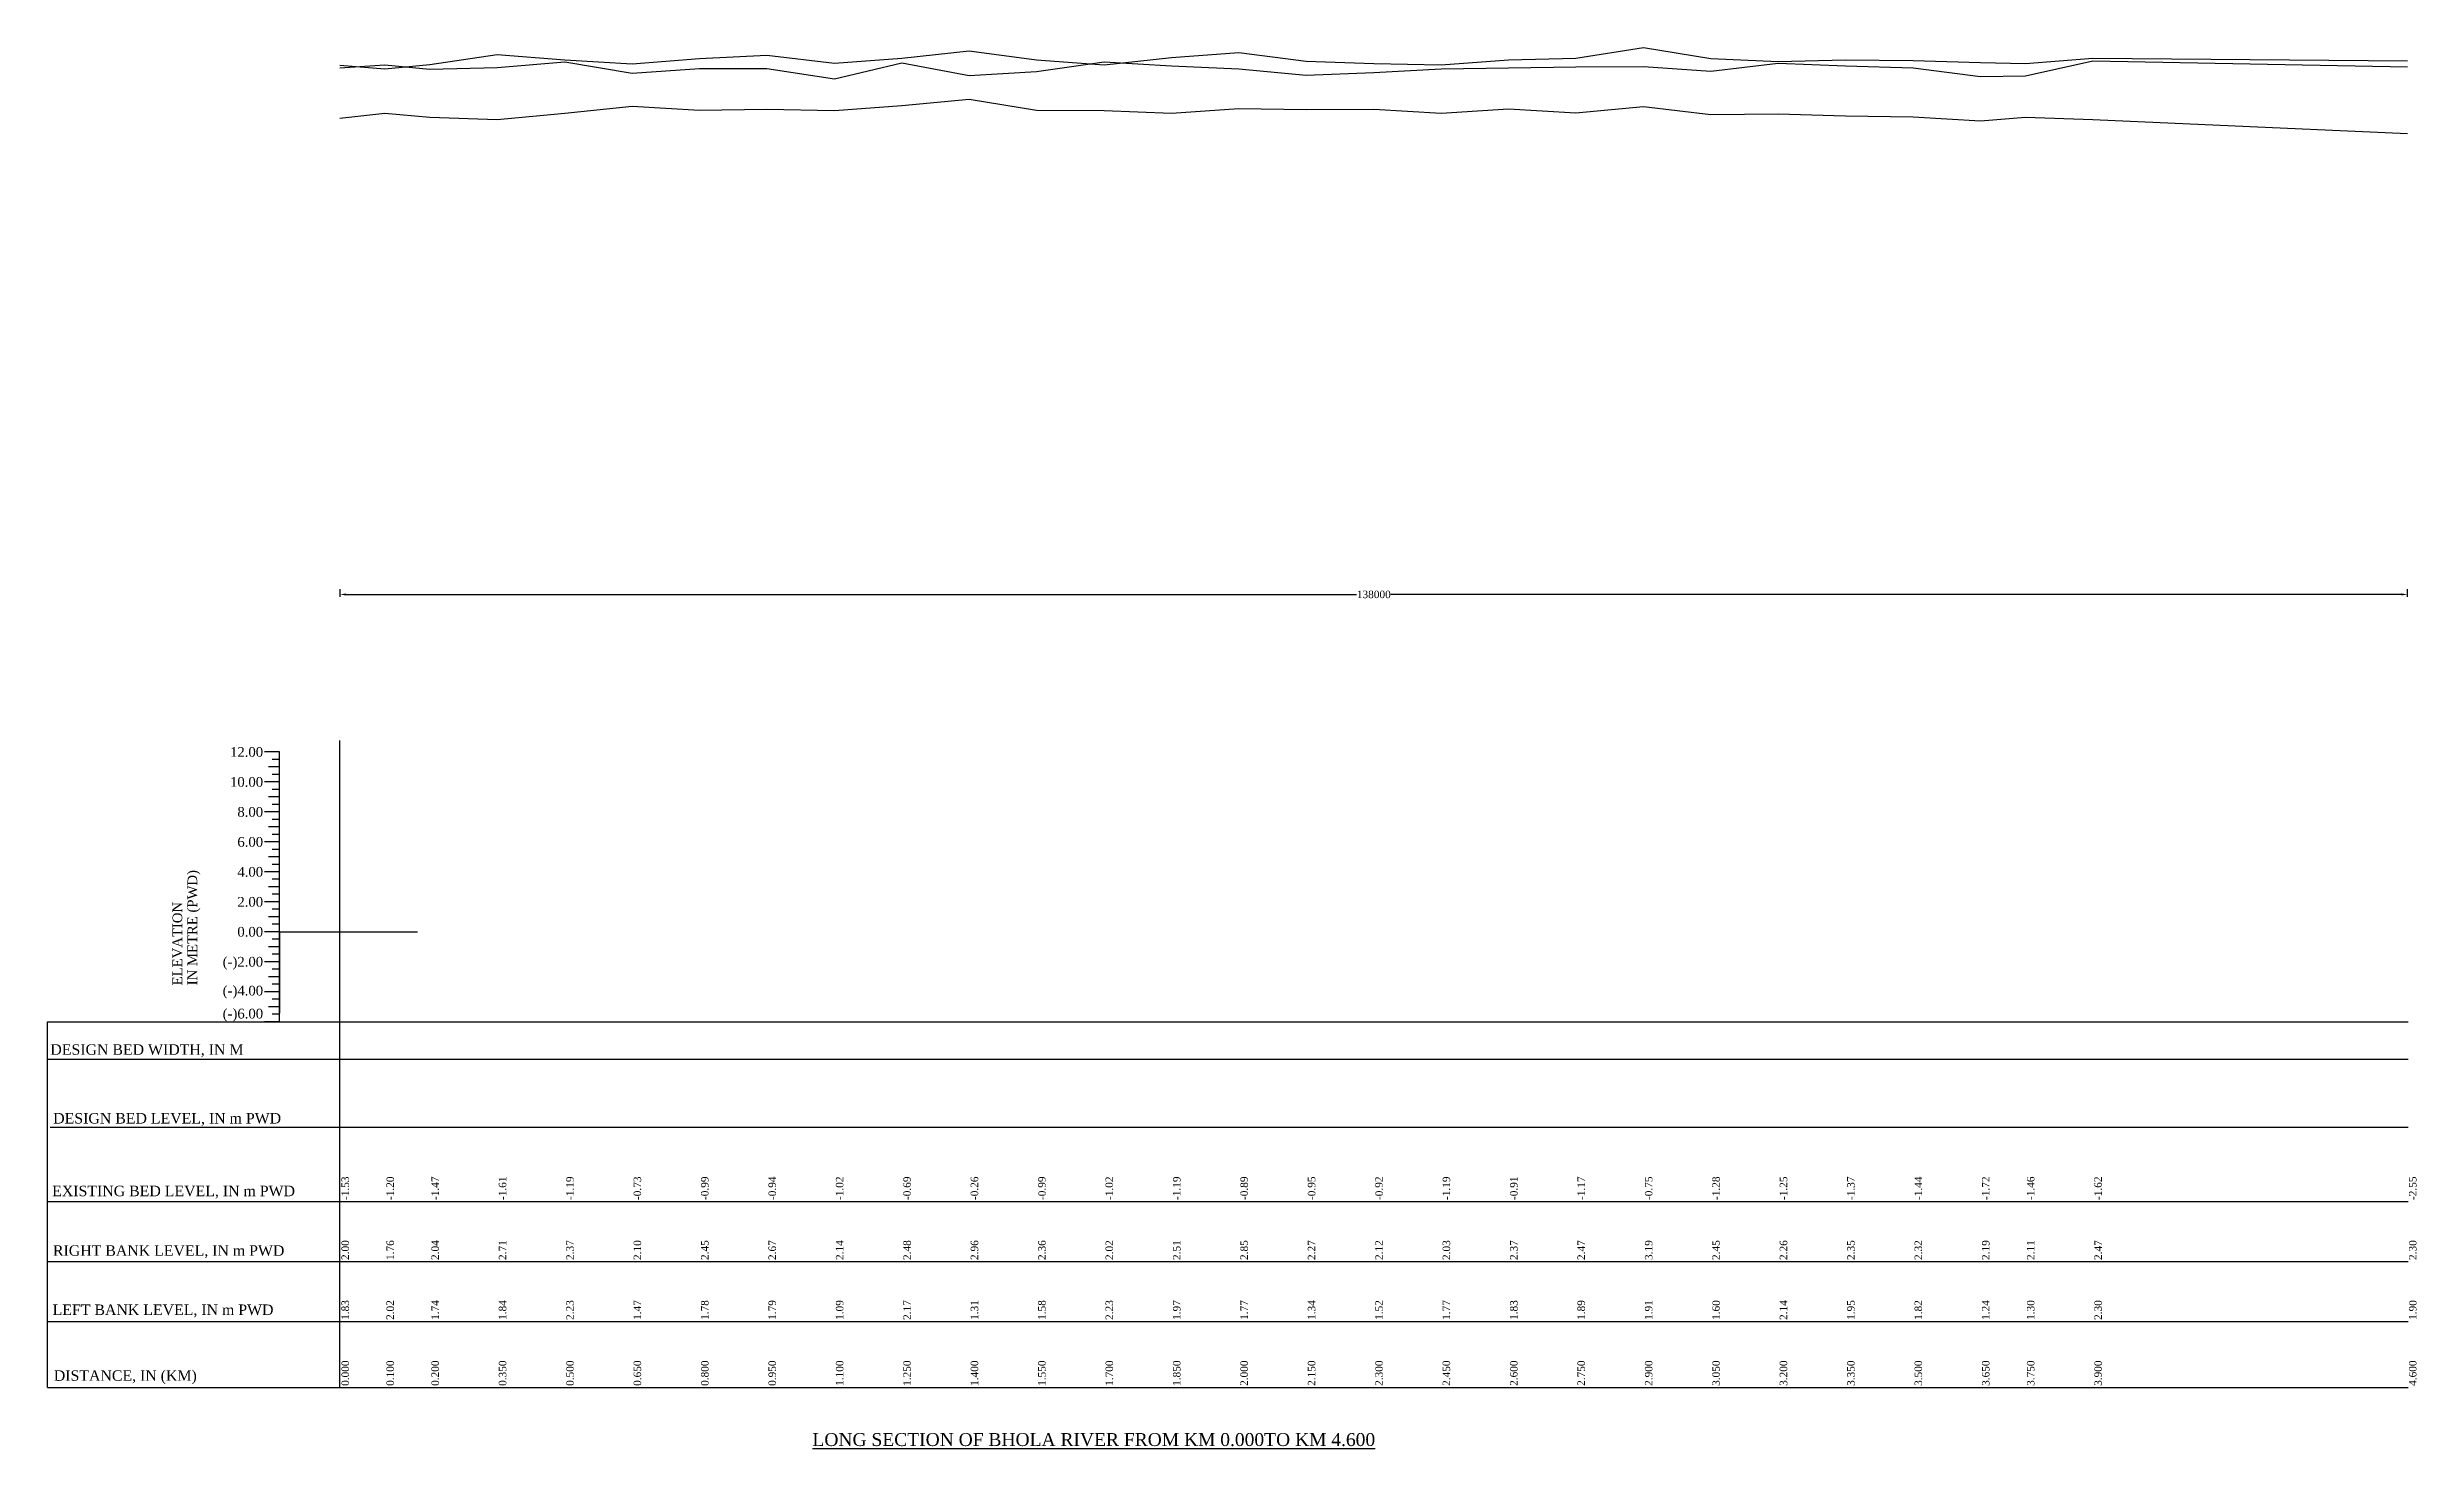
# Model space of a CAD drawing. Header units: metres. Extents: x -148477 to 168932, y -55673 to -2736.
# Drawn here: x -9492.2 to -9334.1, y -17835.4 to -17741.9 of the extents above; entities that cross this region are included whole.
import ezdxf
from ezdxf.enums import TextEntityAlignment as Align

# ---------------------------------------------------------------- set-up
doc = ezdxf.new("R2010")
doc.units = ezdxf.units.M
doc.styles.add('liza', font='times.ttf', dxfattribs={"height": 2})
doc.styles.get("Standard").update_dxf_attribs({"font": 'times.ttf'})
doc.dimstyles.get("Standard").update_dxf_attribs({"dimtxt": 0.5, "dimasz": 0.4075, "dimexe": 0.364, "dimexo": 0.219, "dimgap": 0.09, "dimtad": 0, "dimdec": 0, "dimlfac": 1000, "dimzin": 0, "dimdsep": 46, "dimtxsty": 'Standard', "dimcen": 0.09, "dimadec": 0, "dimazin": 0, "dimtfac": 1, "dimtdec": 0, "dimtofl": 0, "dimtmove": 0, "dimatfit": 3, "dimfxl": 1, "dimtolj": 1, "dimtzin": 0, "dimarcsym": 0})

# ---------------------------------------------------------------- blocks, each defined once
blk = doc.blocks.new('*D384')
at = {"color": 0, "lineweight": -2, "ltscale": 0.5}
for p, q in [((-9472.7, -17778.56), (-9472.7, -17778.05)), ((-9334.7, -17778.56), (-9334.7, -17778.05)), ((-9472.3, -17778.41), (-9404.85, -17778.41)), ((-9335.11, -17778.41), (-9402.56, -17778.41))]:
    blk.add_line(p, q, dxfattribs=at)
at = {"color": 0, "linetype": 'Continuous', "lineweight": -3, "ltscale": 0.5}
for points in [[(-9472.3, -17778.34), (-9472.3, -17778.48), (-9472.7, -17778.41)], [(-9335.11, -17778.34), (-9335.11, -17778.48), (-9334.7, -17778.41)]]:
    blk.add_solid(points, dxfattribs=at)
at = {"layer": 'Defpoints', "color": 0, "linetype": 'Continuous', "lineweight": -3, "ltscale": 0.5}
for p in [(-9334.7, -17778.41), (-9334.7, -17798.62), (-9472.7, -17800.92)]:
    blk.add_point(p, dxfattribs=at)
at = {"color": 0, "linetype": 'Continuous', "lineweight": -3, "ltscale": 0.5, "insert": (-9403.7, -17778.41), "char_height": 0.5, "attachment_point": 5}
blk.add_mtext('\\A1;138000', dxfattribs=at)

msp = doc.modelspace()

# ---------------------------------------------------------------- linework, layer by layer
at = {"color": 0, "lineweight": 30}
for p, q in [((-9476.7356, -17788.9168), (-9477.7356, -17788.9168)), ((-9476.7356, -17806.9168), (-9476.7356, -17788.9168)), ((-9476.7356, -17790.9168), (-9477.7356, -17790.9168)), ((-9476.7356, -17790.9168), (-9477.7356, -17790.9168)), ((-9476.7356, -17790.9168), (-9477.7356, -17790.9168)), ((-9476.7356, -17789.9168), (-9477.4856, -17789.9168)), ((-9476.7356, -17789.4168), (-9477.2356, -17789.4168)), ((-9476.7356, -17790.4168), (-9477.2356, -17790.4168)), ((-9476.7356, -17791.9168), (-9477.4856, -17791.9168)), ((-9476.7356, -17791.4168), (-9477.2356, -17791.4168)), ((-9476.7356, -17792.4168), (-9477.2356, -17792.4168)), ((-9476.7356, -17792.9168), (-9477.7356, -17792.9168)), ((-9476.7356, -17792.9168), (-9477.7356, -17792.9168)), ((-9476.7356, -17793.9168), (-9477.4856, -17793.9168)), ((-9476.7356, -17793.9168), (-9477.4856, -17793.9168)), ((-9476.7356, -17793.4168), (-9477.2356, -17793.4168)), ((-9476.7356, -17793.4168), (-9477.2356, -17793.4168)), ((-9476.7356, -17794.9168), (-9477.7356, -17794.9168)), ((-9476.7356, -17794.4168), (-9477.2356, -17794.4168)), ((-9476.7356, -17795.4168), (-9477.2356, -17795.4168)), ((-9476.7356, -17796.9168), (-9477.7356, -17796.9168)), ((-9476.7356, -17795.9168), (-9477.4856, -17795.9168)), ((-9476.7356, -17796.4168), (-9477.2356, -17796.4168)), ((-9476.7356, -17797.9168), (-9477.4856, -17797.9168)), ((-9476.7356, -17797.4168), (-9477.2356, -17797.4168)), ((-9476.7356, -17798.4168), (-9477.2356, -17798.4168)), ((-9476.7356, -17798.9168), (-9477.7356, -17798.9168)), ((-9476.7356, -17799.9168), (-9477.4856, -17799.9168)), ((-9476.7356, -17799.4168), (-9477.2356, -17799.4168)), ((-9476.7356, -17800.4168), (-9477.2356, -17800.4168)), ((-9476.7356, -17800.9168), (-9477.7356, -17800.9168)), ((-9476.7356, -17801.9168), (-9477.4856, -17801.9168)), ((-9476.7356, -17801.4168), (-9477.2356, -17801.4168)), ((-9476.7356, -17802.9168), (-9477.7356, -17802.9168)), ((-9476.7356, -17802.4168), (-9477.2356, -17802.4168)), ((-9476.7356, -17803.4168), (-9477.2356, -17803.4168)), ((-9476.7356, -17804.9168), (-9477.7356, -17804.9168)), ((-9476.7356, -17803.9168), (-9477.4856, -17803.9168)), ((-9476.7356, -17804.4168), (-9477.2356, -17804.4168)), ((-9476.7356, -17805.9168), (-9477.4856, -17805.9168)), ((-9476.7356, -17805.4168), (-9477.2356, -17805.4168)), ((-9476.7356, -17806.4168), (-9477.2356, -17806.4168)), ((-9492.2356, -17806.9168), (-9334.664, -17806.9168)), ((-9476.7356, -17806.9168), (-9477.7356, -17806.9168)), ((-9492.2356, -17809.4114), (-9334.664, -17809.4114)), ((-9492.0414, -17813.9639), (-9334.664, -17813.9639)), ((-9492.2356, -17831.3168), (-9334.664, -17831.3168))]:
    msp.add_line(p, q, dxfattribs=at)
at = {"color": 6, "linetype": 'Continuous', "lineweight": -3, "ltscale": 0.5}
for p, q in [((-9472.7046, -17831.3315), (-9472.7046, -17788.1467)), ((-9476.7356, -17800.9168), (-9467.5297, -17800.9168))]:
    msp.add_line(p, q, dxfattribs=at)
at = {"lineweight": 30}
for p, q in [((-9476.7356, -17800.9168), (-9476.7356, -17806.3468)), ((-9492.2356, -17831.3168), (-9492.2356, -17806.9168)), ((-9492.2356, -17818.9168), (-9334.664, -17818.9168)), ((-9492.2356, -17822.9168), (-9334.664, -17822.9168)), ((-9492.2356, -17826.9168), (-9334.664, -17826.9168))]:
    msp.add_line(p, q, dxfattribs=at)
at = {"color": 2, "linetype": 'Continuous', "lineweight": -3, "ltscale": 0.5}
msp.add_lwpolyline([(-9472.7046, -17743.0986), (-9469.7046, -17743.3386), (-9466.7046, -17743.0586), (-9462.2046, -17742.3886), (-9457.7046, -17742.7286), (-9453.2046, -17742.9986), (-9448.7046, -17742.6486), (-9444.2046, -17742.4286), (-9439.7046, -17742.9586), (-9435.2046, -17742.6186), (-9430.7046, -17742.1386), (-9426.2046, -17742.7386), (-9421.7046, -17743.0786), (-9417.2046, -17742.5886), (-9412.7046, -17742.2486), (-9408.2046, -17742.8286), (-9403.7046, -17742.9786), (-9399.2046, -17743.0686), (-9394.7046, -17742.7286), (-9390.2046, -17742.6286), (-9385.7046, -17741.9086), (-9381.2046, -17742.6486), (-9376.7046, -17742.8386), (-9372.2046, -17742.7486), (-9367.7046, -17742.7786), (-9363.2046, -17742.9086), (-9360.2046, -17742.9856), (-9355.7046, -17742.6286), (-9334.7046, -17742.7986)], dxfattribs=at)
at = {"color": 6, "linetype": 'Continuous', "lineweight": -3, "ltscale": 0.5}
msp.add_lwpolyline([(-9472.7046, -17743.2686), (-9469.7046, -17743.0786), (-9466.7046, -17743.3586), (-9462.2046, -17743.2586), (-9457.7046, -17742.8686), (-9453.2046, -17743.6286), (-9448.7046, -17743.3186), (-9444.2046, -17743.3086), (-9439.7046, -17744.0086), (-9435.2046, -17742.9286), (-9430.7046, -17743.7886), (-9426.2046, -17743.5186), (-9421.7046, -17742.8686), (-9417.2046, -17743.1286), (-9412.7046, -17743.3286), (-9408.2046, -17743.7586), (-9403.7046, -17743.5786), (-9399.2046, -17743.3286), (-9394.7046, -17743.2686), (-9390.2046, -17743.2086), (-9385.7046, -17743.1886), (-9381.2046, -17743.4986), (-9376.7046, -17742.9586), (-9372.2046, -17743.1486), (-9367.7046, -17743.2786), (-9363.2046, -17743.8586), (-9360.2046, -17743.7986), (-9355.7046, -17742.7986), (-9334.7046, -17743.1986)], dxfattribs=at)
at = {"color": 3, "linetype": 'Continuous', "lineweight": -3, "ltscale": 0.5}
msp.add_lwpolyline([(-9472.7046, -17746.6286), (-9469.7046, -17746.2986), (-9466.7046, -17746.5686), (-9462.2046, -17746.7086), (-9457.7046, -17746.2886), (-9453.2046, -17745.8286), (-9448.7046, -17746.0886), (-9444.2046, -17746.0386), (-9439.7046, -17746.1186), (-9435.2046, -17745.7886), (-9430.7046, -17745.3586), (-9426.2046, -17746.0886), (-9421.7046, -17746.1186), (-9417.2046, -17746.2886), (-9412.7046, -17745.9886), (-9408.2046, -17746.0486), (-9403.7046, -17746.0186), (-9399.2046, -17746.2886), (-9394.7046, -17746.0086), (-9390.2046, -17746.2686), (-9385.7046, -17745.8486), (-9381.2046, -17746.3786), (-9376.7046, -17746.3486), (-9372.2046, -17746.4686), (-9367.7046, -17746.5386), (-9363.2046, -17746.8186), (-9360.2046, -17746.5586), (-9355.7046, -17746.7186), (-9334.7046, -17747.6486)], dxfattribs=at)
at = {"color": 0, "lineweight": 30}
msp.add_lwpolyline([(-9481.7356, -17804.6168, 0, 0, 0), (-9481.7356, -17796.8701, 0.2767, 0, 0), (-9481.7356, -17796.3168, 0, 0, 0)], format="xyseb", dxfattribs=at)

# ---------------------------------------------------------------- texts
for s, p in [('12.00', (-9477.8356, -17789.2418)), ('10.00', (-9477.8356, -17791.2418)), ('8.00', (-9477.8356, -17793.2418)), ('6.00', (-9477.8356, -17795.2418)), ('4.00', (-9477.8356, -17797.2418)), ('2.00', (-9477.8356, -17799.2418)), ('0.00', (-9477.8356, -17801.2418)), ('(-)2.00', (-9477.8356, -17803.2418)), ('(-)4.00', (-9477.8356, -17805.1668)), ('(-)6.00', (-9477.8356, -17806.7011))]:
    msp.add_text(s, height=0.65, dxfattribs=at).set_placement(p, align=Align.RIGHT)
for s, p in [('IN METRE (PWD)', (-9482.2356, -17804.4868)), ('ELEVATION', (-9483.2356, -17804.4868))]:
    msp.add_text(s, height=0.65, rotation=90, dxfattribs=at).set_placement(p)
at = {"color": 0, "lineweight": 30, "char_height": 0.7, "attachment_point": 1}
for s, insert in [('DESIGN BED WIDTH, IN M', (-9492.0378, -17808.4227)), ('DESIGN BED LEVEL, IN m PWD', (-9491.8471, -17813.011)), ('EXISTING BED LEVEL, IN m PWD', (-9491.9179, -17817.8596)), ('RIGHT BANK LEVEL, IN m PWD', (-9491.863, -17821.8346)), ('LEFT BANK LEVEL, IN m PWD', (-9491.8858, -17825.7843)), ('DISTANCE, IN (KM)', (-9491.8075, -17830.1774))]:
    msp.add_mtext(s, dxfattribs=dict(at, insert=insert))
at = {"color": 6, "linetype": 'Continuous', "lineweight": -3, "ltscale": 0.5, "char_height": 0.5, "width": 2.15, "attachment_point": 1, "rotation": 90, "style": 'liza'}
for s, insert in [('-1.53', (-9472.6046, -17818.8168)), ('-1.20', (-9469.6046, -17818.8168)), ('-1.47', (-9466.6046, -17818.8168)), ('-1.61', (-9462.1046, -17818.8168)), ('-1.19', (-9457.6046, -17818.8168)), ('-0.73', (-9453.1046, -17818.8168)), ('-0.99', (-9448.6046, -17818.8168)), ('-0.94', (-9444.1046, -17818.8168)), ('-1.02', (-9439.6046, -17818.8168)), ('-0.69', (-9435.1046, -17818.8168)), ('-0.26', (-9430.6046, -17818.8168)), ('-0.99', (-9426.1046, -17818.8168)), ('-1.02', (-9421.6046, -17818.8168)), ('-1.19', (-9417.1046, -17818.8168)), ('-0.89', (-9412.6046, -17818.8168)), ('-0.95', (-9408.1046, -17818.8168)), ('-0.92', (-9403.6046, -17818.8168)), ('-1.19', (-9399.1046, -17818.8168)), ('-0.91', (-9394.6046, -17818.8168)), ('-1.17', (-9390.1046, -17818.8168)), ('-0.75', (-9385.6046, -17818.8168)), ('-1.28', (-9381.1046, -17818.8168)), ('-1.25', (-9376.6046, -17818.8168)), ('-1.37', (-9372.1046, -17818.8168)), ('-1.44', (-9367.6046, -17818.8168)), ('-1.72', (-9363.1046, -17818.8168)), ('-1.46', (-9360.1046, -17818.8168)), ('-1.62', (-9355.6046, -17818.8168)), ('-2.55', (-9334.6046, -17818.8168)), ('2.00', (-9472.6046, -17822.8168)), ('1.76', (-9469.6046, -17822.8168)), ('2.04', (-9466.6046, -17822.8168)), ('2.71', (-9462.1046, -17822.8168)), ('2.37', (-9457.6046, -17822.8168)), ('2.10', (-9453.1046, -17822.8168)), ('2.45', (-9448.6046, -17822.8168)), ('2.67', (-9444.1046, -17822.8168)), ('2.14', (-9439.6046, -17822.8168)), ('2.48', (-9435.1046, -17822.8168)), ('2.96', (-9430.6046, -17822.8168)), ('2.36', (-9426.1046, -17822.8168)), ('2.02', (-9421.6046, -17822.8168)), ('2.51', (-9417.1046, -17822.8168)), ('2.85', (-9412.6046, -17822.8168)), ('2.27', (-9408.1046, -17822.8168)), ('2.12', (-9403.6046, -17822.8168)), ('2.03', (-9399.1046, -17822.8168)), ('2.37', (-9394.6046, -17822.8168)), ('2.47', (-9390.1046, -17822.8168)), ('3.19', (-9385.6046, -17822.8168)), ('2.45', (-9381.1046, -17822.8168)), ('2.26', (-9376.6046, -17822.8168)), ('2.35', (-9372.1046, -17822.8168)), ('2.32', (-9367.6046, -17822.8168)), ('2.19', (-9363.1046, -17822.8168)), ('2.11', (-9360.1046, -17822.8168)), ('2.47', (-9355.6046, -17822.8168)), ('2.30', (-9334.6046, -17822.8168)), ('1.83', (-9472.6046, -17826.8168)), ('2.02', (-9469.6046, -17826.8168)), ('1.74', (-9466.6046, -17826.8168)), ('1.84', (-9462.1046, -17826.8168)), ('2.23', (-9457.6046, -17826.8168)), ('1.47', (-9453.1046, -17826.8168)), ('1.78', (-9448.6046, -17826.8168)), ('1.79', (-9444.1046, -17826.8168)), ('1.09', (-9439.6046, -17826.8168)), ('2.17', (-9435.1046, -17826.8168)), ('1.31', (-9430.6046, -17826.8168)), ('1.58', (-9426.1046, -17826.8168)), ('2.23', (-9421.6046, -17826.8168)), ('1.97', (-9417.1046, -17826.8168)), ('1.77', (-9412.6046, -17826.8168)), ('1.34', (-9408.1046, -17826.8168)), ('1.52', (-9403.6046, -17826.8168)), ('1.77', (-9399.1046, -17826.8168)), ('1.83', (-9394.6046, -17826.8168)), ('1.89', (-9390.1046, -17826.8168)), ('1.91', (-9385.6046, -17826.8168)), ('1.60', (-9381.1046, -17826.8168)), ('2.14', (-9376.6046, -17826.8168)), ('1.95', (-9372.1046, -17826.8168)), ('1.82', (-9367.6046, -17826.8168)), ('1.24', (-9363.1046, -17826.8168)), ('1.30', (-9360.1046, -17826.8168)), ('2.30', (-9355.6046, -17826.8168)), ('1.90', (-9334.6046, -17826.8168)), ('0.000', (-9472.6046, -17831.2168)), ('0.100', (-9469.6046, -17831.2168)), ('0.200', (-9466.6046, -17831.2168)), ('0.350', (-9462.1046, -17831.2168)), ('0.500', (-9457.6046, -17831.2168)), ('0.650', (-9453.1046, -17831.2168)), ('0.800', (-9448.6046, -17831.2168)), ('0.950', (-9444.1046, -17831.2168)), ('1.100', (-9439.6046, -17831.2168)), ('1.250', (-9435.1046, -17831.2168)), ('1.400', (-9430.6046, -17831.2168)), ('1.550', (-9426.1046, -17831.2168)), ('1.700', (-9421.6046, -17831.2168)), ('1.850', (-9417.1046, -17831.2168)), ('2.000', (-9412.6046, -17831.2168)), ('2.150', (-9408.1046, -17831.2168)), ('2.300', (-9403.6046, -17831.2168)), ('2.450', (-9399.1046, -17831.2168)), ('2.600', (-9394.6046, -17831.2168)), ('2.750', (-9390.1046, -17831.2168)), ('2.900', (-9385.6046, -17831.2168)), ('3.050', (-9381.1046, -17831.2168)), ('3.200', (-9376.6046, -17831.2168)), ('3.350', (-9372.1046, -17831.2168)), ('3.500', (-9367.6046, -17831.2168)), ('3.650', (-9363.1046, -17831.2168)), ('3.750', (-9360.1046, -17831.2168)), ('3.900', (-9355.6046, -17831.2168)), ('4.600', (-9334.6046, -17831.2168))]:
    msp.add_mtext(s, dxfattribs=dict(at, insert=insert))
at = {"color": 0, "linetype": 'ByBlock', "lineweight": 30, "insert": (-9441.1694, -17834.3661), "char_height": 0.861585, "width": 43.932388, "attachment_point": 1}
msp.add_mtext('\\pi-861.6,l861.6,t3.705e+004;{\\LLONG SECTION OF BHOLA RIVER FROM KM 0.000TO KM 4.600}', dxfattribs=at)

# ---------------------------------------------------------------- dimensions: what is measured, and where the dimension line sits
at = {"color": 6, "linetype": 'Continuous', "lineweight": -3, "ltscale": 0.5}
dim = msp.add_linear_dim(base=(-9334.7046, -17778.4091), p1=(-9472.7046, -17800.9168), p2=(-9334.7046, -17798.6168), dimstyle='Standard', override={"dimfxl": 0.15, "dimfxlon": 1}, dxfattribs=at)
dim.commit()
dim.dimension.update_dxf_attribs({"geometry": '*D384', "text_midpoint": (-9403.7046, -17778.4091)})

doc.saveas('drawing.dxf')
